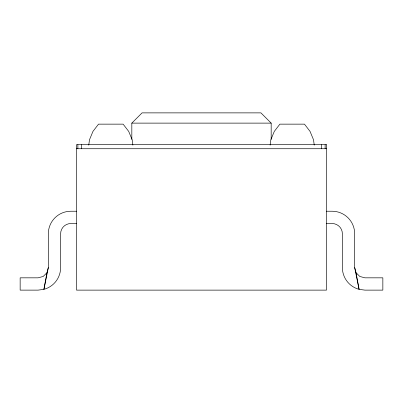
<?xml version="1.0" encoding="UTF-8"?>
<svg xmlns="http://www.w3.org/2000/svg" width="403" height="403" viewBox="0 0 403 403"><rect width="100%" height="100%" fill="white"/><g stroke="black" fill="none" stroke-linecap="round" stroke-linejoin="round"><path stroke-width="0.6" d="M88.761 145.161L89.471 139.806L92.952 131.403L98.528 124.144L123.122 124.144L128.698 131.403L132.179 139.806L132.889 145.161M270.111 145.161L270.821 139.806L274.302 131.403L279.878 124.144L304.472 124.144L310.048 131.403L313.529 139.806L314.239 145.161M46.955 272.71L43.912 289.359L38.078 290.125L20.15 290.125L20.15 277.833L38.078 277.833L43.202 276.458L46.955 272.71L48.325 267.587L48.325 233.775A22.543 22.543 0 0 1 70.868 211.232L76.499 211.232M48.325 267.587L43.912 289.359A22.543 22.543 0 0 0 60.621 267.587L60.621 233.775A10.246 10.246 0 0 1 70.868 223.529L76.499 223.529M131.826 139.362L131.826 123.122L142.073 112.875L260.927 112.875L271.174 123.122L271.174 139.362M131.826 123.122L271.174 123.122M76.499 148.732L326.501 148.732M326.501 211.232L332.132 211.232A22.543 22.543 0 0 1 354.675 233.775L354.675 267.587L359.088 289.359L364.922 290.125L382.85 290.125L382.85 277.833L364.922 277.833L359.798 276.458L356.045 272.71L354.675 267.587M326.501 223.529L332.132 223.529A10.246 10.246 0 0 1 342.379 233.775L342.379 267.587A22.543 22.543 0 0 0 359.088 289.359L356.045 272.71M325.125 144.637L325.125 148.732M321.377 144.637L321.377 148.732M81.623 144.637L81.623 148.732M77.875 144.637L77.875 148.732M326.501 144.637L76.499 144.637L76.499 290.125L326.501 290.125L326.501 144.637"/></g></svg>
